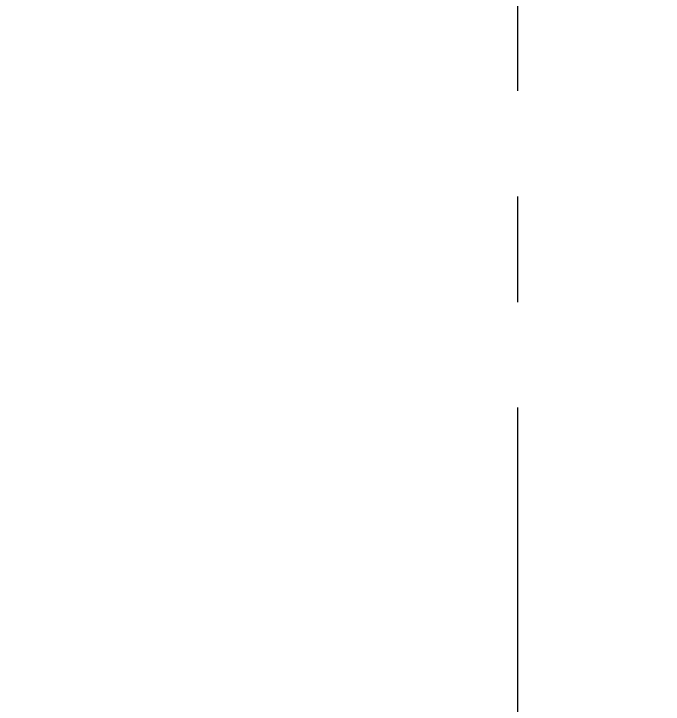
# Model space of a CAD drawing. Header units: millimetres. Extents: x -265044 to 366616, y 0 to 292181.
# Drawn here: x -192427 to -190889, y 109660 to 111296 of the extents above; entities that cross this region are included whole.
import ezdxf
from ezdxf import colors
from ezdxf.entities.mleader import LeaderData, LeaderLine
from ezdxf.math import Vec2, Vec3

# ---------------------------------------------------------------- set-up
doc = ezdxf.new("R2010")
doc.units = ezdxf.units.MM
doc.header["$MEASUREMENT"] = 0
doc.linetypes.add('CENTER', pattern=[2, 1.25, -0.25, 0.25, -0.25])
doc.layers.get('0').update_dxf_attribs({"color": 250, "lineweight": 9})
for name, color, linetype, lineweight in [('АР_Оси', 193, 'Continuous', 9), ('АР_Отметки', 250, 'Continuous', 15), ('АР_Подоконники', 163, 'Continuous', 9), ('АР_Сущ Несущая стена', 202, 'Continuous', 30)]:
    doc.layers.add(name, color=color, linetype=linetype, lineweight=lineweight)
doc.styles.add('ISOCPEUR', font='isocpeur.ttf', dxfattribs={"width": 0.7})

# ---------------------------------------------------------------- blocks, each defined once
blk = doc.blocks.new('_DotSmall')
at = {"color": 8, "linetype": 'ByBlock', "const_width": 0.5}
blk.add_lwpolyline([(-0.0625, 0, 1), (0.0625, 0, 1)], format="xyb", close=True, dxfattribs=at)

msp = doc.modelspace()

# ---------------------------------------------------------------- linework, layer by layer
at = {"layer": 'АР_Оси', "color": 8, "linetype": 'CENTER', "ltscale": 1000}
msp.add_line((-191233.9, 134363.2), (-191233.9, 74900), dxfattribs=at)
at = {"layer": 'АР_Подоконники', "color": 8, "ltscale": 100}
msp.add_arc((-197115.8, 115490.9), 8940.2, 271.69125, 356.32908, dxfattribs=at)
at = {"layer": 'АР_Сущ Несущая стена', "color": 8, "lineweight": 18, "ltscale": 100}
for centre, radius, start, end in [((-197124, 115502.6), 9144.3, 272.82064, 356.28873), ((-197116.4, 115484.6), 9778.7, 272.59255, 356.63539)]:
    msp.add_arc(centre, radius, start, end, dxfattribs=at)

# ---------------------------------------------------------------- leaders
at = {"layer": 'АР_Отметки', "color": 8}
ml = msp.add_multileader_mtext('Standard', dxfattribs=at)
ml.set_content('%%P0,000', color=8, style='ISOCPEUR')
ml.set_leader_properties(color=8, linetype='Continuous', lineweight=-1)
ml.set_arrow_properties(name='DOTSMALL')
ml.build(insert=Vec2(0, 0))
ml.multileader.update_dxf_attribs({"has_text_frame": 1, "text_left_attachment_type": 4, "text_right_attachment_type": 4, "dogleg_length": 100, "arrow_head_size": 180})
ctx = ml.context
ctx.base_point, ctx.char_height, ctx.arrow_head_size, ctx.landing_gap_size, ctx.plane_origin = Vec3(-195756.6, 128483.8, -0.2), 250, 180, 50, Vec3(-198827.6, 126894.3, -0.2)
ctx.left_attachment, ctx.right_attachment = 4, 4
notes = []
notes.append((ctx, [(0, (0, 0, 0), (0, 0), (1, 0), 1, [])]))
ctx.mtext.insert, ctx.mtext.width, ctx.mtext.line_spacing_style, ctx.mtext.flow_direction = Vec3(-195706.6, 128817.2, -0.2), 852.697, 2, 5
ml = msp.add_multileader_mtext('Standard', dxfattribs=at)
ml.set_content('%%P0,000', color=8, style='ISOCPEUR')
ml.set_leader_properties(color=8, linetype='Continuous', lineweight=-1)
ml.set_arrow_properties(name='DOTSMALL')
ml.build(insert=Vec2(0, 0))
ml.multileader.update_dxf_attribs({"has_text_frame": 1, "text_left_attachment_type": 4, "text_right_attachment_type": 4, "dogleg_length": 100, "arrow_head_size": 180})
ctx = ml.context
ctx.base_point, ctx.char_height, ctx.arrow_head_size, ctx.landing_gap_size, ctx.plane_origin = Vec3(-202684.2, 121780.9, -0.2), 250, 180, 50, Vec3(-205755.3, 120191.3, -0.2)
ctx.left_attachment, ctx.right_attachment = 4, 4
notes.append((ctx, [(0, (0, 0, 0), (0, 0), (1, 0), 1, [])]))
ctx.mtext.insert, ctx.mtext.width, ctx.mtext.line_spacing_style, ctx.mtext.flow_direction = Vec3(-202634.2, 122114.2, -0.2), 852.697, 2, 5
for ctx, leaders in notes:
    for number, flags, end, landing, length, lines in leaders:
        leader = LeaderData()
        leader.index, (leader.has_last_leader_line, leader.has_dogleg_vector, leader.attachment_direction) = number, flags
        leader.last_leader_point, leader.dogleg_vector, leader.dogleg_length = Vec3(end), Vec3(landing), length
        for number, points, colour, breaks in lines:
            line = LeaderLine()
            line.index, line.vertices, line.color, line.breaks = number, Vec3.list(points), colors.encode_raw_color(colour), breaks
            leader.lines.append(line)
        ctx.leaders.append(leader)

doc.saveas('drawing.dxf')
